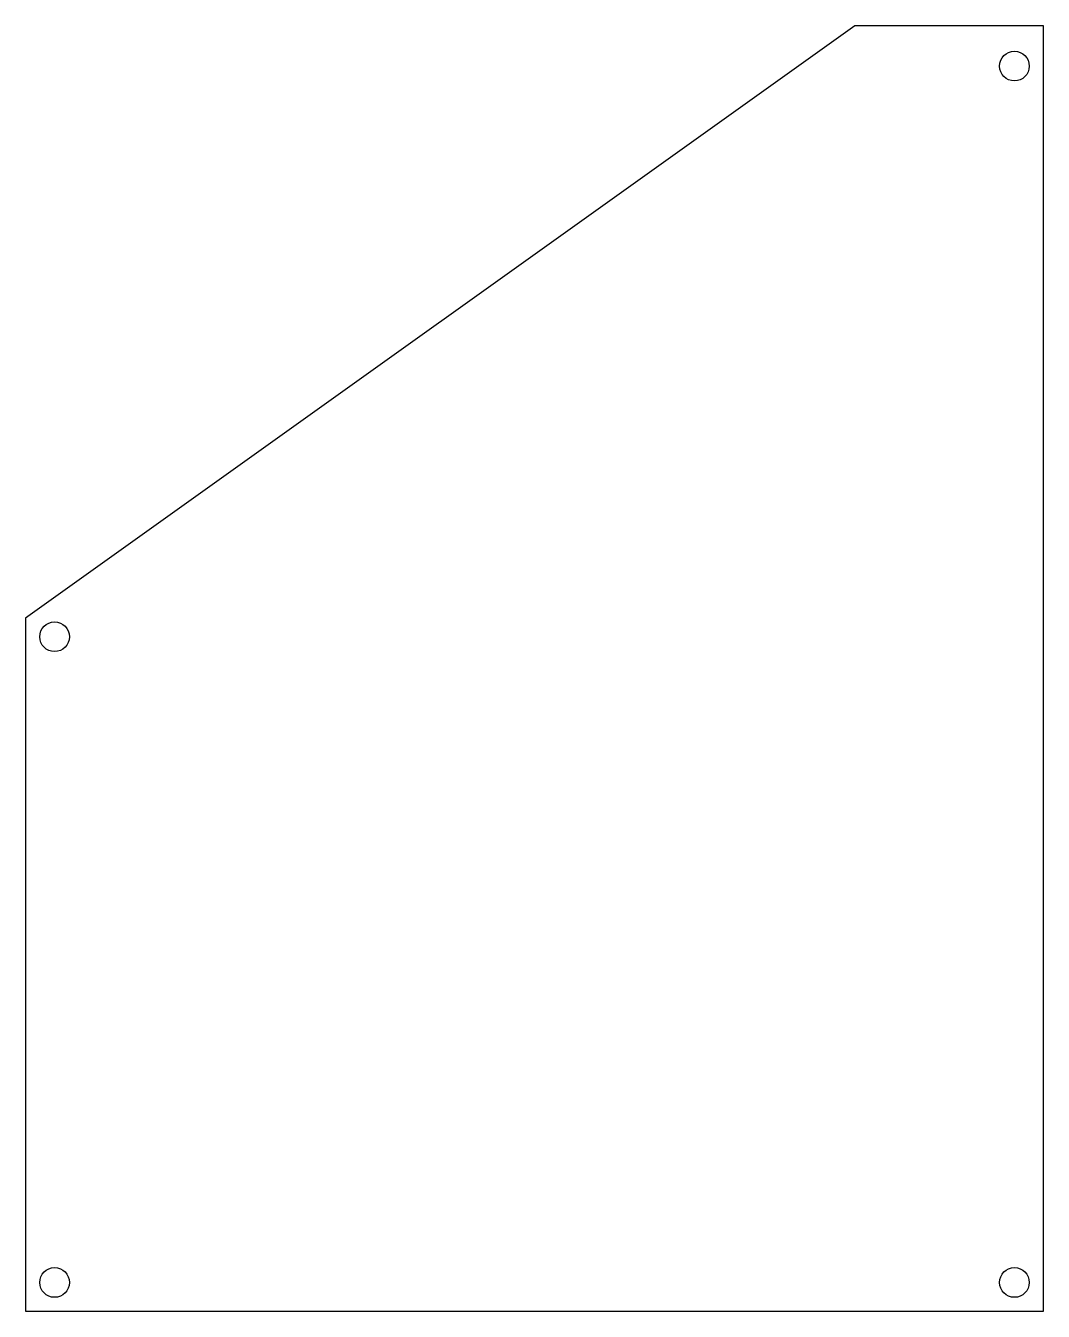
# Model space of a CAD drawing. Header units: millimetres. Extents: x -45 to 45, y -87 to 25.
import ezdxf

# ---------------------------------------------------------------- set-up
doc = ezdxf.new("R2010")
doc.units = ezdxf.units.MM
doc.layers.get('0').update_dxf_attribs({"linetype": 'CONTINUOUS'})

msp = doc.modelspace()

# ---------------------------------------------------------------- linework, layer by layer
msp.add_lwpolyline([(44.53, -87.03), (44.53, 25.45), (28.02, 25.45), (-44.53, -26.38), (-44.53, -87.03)], close=True)
for centre in [(42, 21.92), (-42, -28.01), (-42, -84.51), (42, -84.51)]:
    msp.add_circle(centre, 1.3)

doc.saveas('drawing.dxf')
